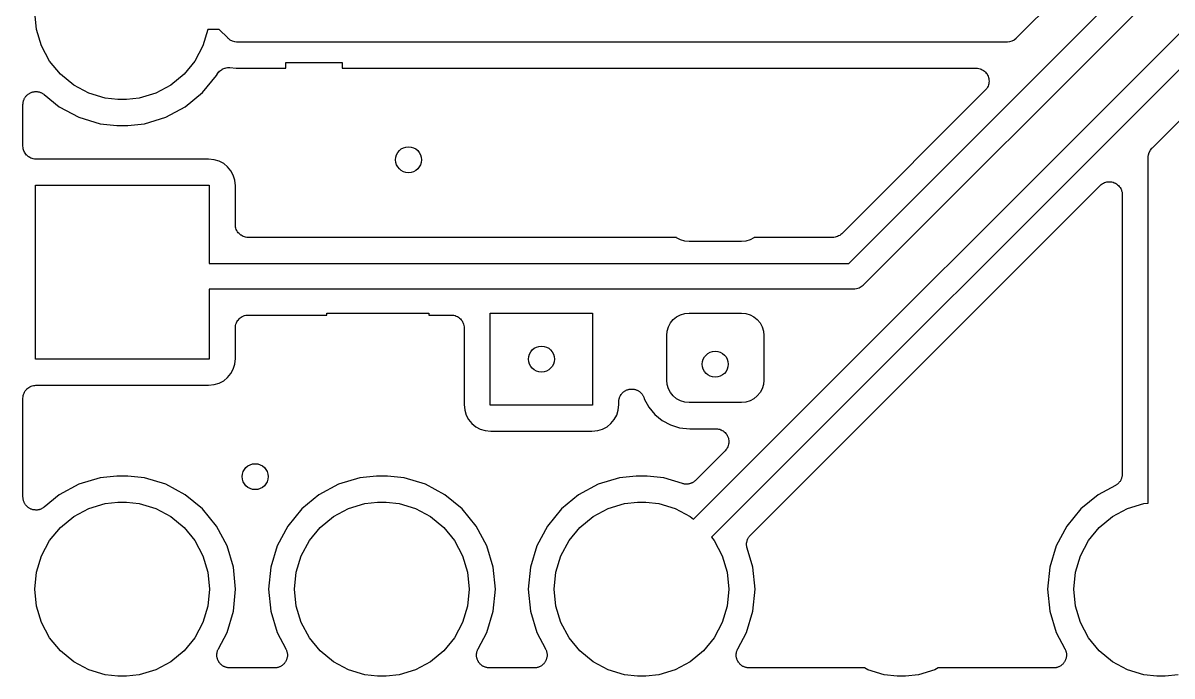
# Model space of a CAD drawing. Extents: x 150.4 to 195, y -135.4 to -96.2.
# Drawn here: x 150.63 to 161.87, y -135.15 to -128.76 of the extents above; entities that cross this region are included whole.
import ezdxf

# ---------------------------------------------------------------- set-up
doc = ezdxf.new("R2010")
doc.units = 0
doc.header["$MEASUREMENT"] = 0
doc.layers.add('BLACK', color=7, linetype='CONTINUOUS')

msp = doc.modelspace()

# ---------------------------------------------------------------- linework, layer by layer
at = {"layer": 'BLACK', "linetype": 'CONTINUOUS'}
for p, q in [((166.879, -122.376), (160.347, -128.909)), ((158.706, -131.115), (167.162, -122.659)), ((167.339, -122.836), (158.851, -131.324)), ((157.187, -133.616), (167.653, -123.15)), ((167.83, -123.327), (157.364, -133.793)), ((161.676, -129.984), (168.081, -123.579)), ((150.762, -128.827), (150.746, -128.66)), ((150.811, -128.987), (150.762, -128.827)), ((152.438, -128.827), (152.389, -128.987)), ((152.548, -128.825), (152.438, -128.825)), ((152.438, -128.825), (152.438, -128.827)), ((152.632, -128.909), (152.548, -128.825)), ((150.89, -129.135), (150.811, -128.987)), ((152.389, -128.987), (152.31, -129.135)), ((152.636, -128.914), (152.632, -128.909)), ((152.641, -128.918), (152.636, -128.914)), ((152.648, -128.923), (152.641, -128.918)), ((152.641, -128.918), (152.641, -128.918)), ((152.655, -128.929), (152.648, -128.923)), ((152.677, -128.941), (152.655, -128.929)), ((152.7, -128.948), (152.677, -128.941)), ((152.719, -128.95), (152.7, -128.948)), ((152.725, -128.951), (152.719, -128.95)), ((152.719, -128.95), (152.719, -128.95)), ((152.731, -128.95), (152.725, -128.951)), ((160.248, -128.95), (152.731, -128.95)), ((160.254, -128.951), (160.248, -128.95)), ((160.26, -128.95), (160.254, -128.951)), ((160.278, -128.948), (160.26, -128.95)), ((160.26, -128.95), (160.26, -128.95)), ((160.302, -128.941), (160.278, -128.948)), ((160.324, -128.929), (160.302, -128.941)), ((160.343, -128.914), (160.324, -128.929)), ((160.347, -128.909), (160.343, -128.914)), ((150.996, -129.264), (150.89, -129.135)), ((152.31, -129.135), (152.204, -129.264)), ((152.543, -129.243), (152.552, -129.235)), ((152.552, -129.235), (152.56, -129.227)), ((152.56, -129.227), (152.561, -129.226)), ((152.561, -129.226), (152.571, -129.22)), ((152.561, -129.226), (152.561, -129.226)), ((152.571, -129.22), (152.581, -129.213)), ((152.581, -129.213), (152.582, -129.212)), ((152.581, -129.213), (152.581, -129.213)), ((152.582, -129.212), (152.593, -129.208)), ((152.593, -129.208), (152.604, -129.204)), ((152.604, -129.204), (152.604, -129.203)), ((152.604, -129.203), (152.605, -129.203)), ((152.605, -129.203), (152.616, -129.201)), ((152.616, -129.201), (152.628, -129.199)), ((152.628, -129.199), (152.629, -129.199)), ((152.629, -129.199), (152.629, -129.199)), ((152.629, -129.199), (152.641, -129.199)), ((152.641, -129.199), (152.653, -129.199)), ((152.653, -129.199), (152.713, -129.205)), ((152.713, -129.205), (152.713, -129.205)), ((152.713, -129.205), (152.725, -129.206)), ((152.725, -129.206), (152.737, -129.205)), ((152.737, -129.205), (152.739, -129.204)), ((152.739, -129.204), (152.745, -129.205)), ((152.745, -129.205), (152.75, -129.204)), ((152.75, -129.204), (153.2, -129.204)), ((153.2, -129.204), (153.2, -129.15)), ((153.2, -129.15), (153.75, -129.15)), ((153.75, -129.15), (153.75, -129.204)), ((153.75, -129.204), (159.952, -129.204)), ((159.952, -129.204), (159.953, -129.204)), ((159.953, -129.204), (159.953, -129.204)), ((159.953, -129.204), (159.953, -129.204)), ((159.953, -129.204), (159.953, -129.204)), ((159.953, -129.204), (159.965, -129.205)), ((159.965, -129.205), (159.977, -129.207)), ((159.977, -129.207), (159.978, -129.207)), ((159.978, -129.207), (159.978, -129.207)), ((159.978, -129.207), (159.99, -129.21)), ((159.99, -129.21), (160.001, -129.214)), ((160.001, -129.214), (160.001, -129.214)), ((160.001, -129.214), (160.002, -129.214)), ((160.002, -129.214), (160.012, -129.22)), ((160.012, -129.22), (160.023, -129.226)), ((160.023, -129.226), (160.023, -129.226)), ((160.023, -129.226), (160.023, -129.226)), ((160.023, -129.226), (160.032, -129.234)), ((160.032, -129.234), (160.042, -129.242)), ((160.042, -129.242), (160.042, -129.242)), ((160.042, -129.242), (160.042, -129.242)), ((160.042, -129.242), (160.05, -129.252)), ((151.125, -129.37), (150.996, -129.264)), ((152.204, -129.264), (152.075, -129.37)), ((152.384, -129.444), (152.522, -129.276)), ((152.522, -129.276), (152.528, -129.265)), ((152.528, -129.265), (152.529, -129.265)), ((152.529, -129.264), (152.536, -129.254)), ((152.529, -129.265), (152.529, -129.264)), ((152.529, -129.265), (152.529, -129.265)), ((152.529, -129.265), (152.529, -129.265)), ((152.536, -129.254), (152.542, -129.244)), ((152.542, -129.244), (152.543, -129.244)), ((152.543, -129.244), (152.543, -129.243)), ((160.05, -129.252), (160.058, -129.261)), ((160.058, -129.261), (160.058, -129.261)), ((160.058, -129.261), (160.058, -129.261)), ((160.058, -129.261), (160.063, -129.272)), ((160.063, -129.272), (160.069, -129.283)), ((160.069, -129.283), (160.069, -129.283)), ((160.069, -129.283), (160.069, -129.283)), ((160.069, -129.283), (160.073, -129.295)), ((160.073, -129.295), (160.076, -129.307)), ((160.076, -129.307), (160.076, -129.307)), ((160.076, -129.307), (160.076, -129.307)), ((160.076, -129.307), (160.077, -129.319)), ((160.077, -129.344), (160.076, -129.356)), ((160.077, -129.319), (160.079, -129.331)), ((160.079, -129.332), (160.077, -129.344)), ((160.079, -129.331), (160.078, -129.332)), ((160.078, -129.332), (160.079, -129.332)), ((150.667, -129.469), (150.672, -129.465)), ((150.672, -129.465), (150.676, -129.461)), ((150.676, -129.461), (150.681, -129.458)), ((150.681, -129.458), (150.686, -129.454)), ((150.686, -129.454), (150.692, -129.451)), ((150.692, -129.451), (150.697, -129.448)), ((150.697, -129.448), (150.703, -129.445)), ((150.703, -129.445), (150.708, -129.442)), ((150.708, -129.442), (150.714, -129.44)), ((150.714, -129.44), (150.72, -129.438)), ((150.72, -129.438), (150.726, -129.437)), ((150.726, -129.437), (150.732, -129.435)), ((150.732, -129.435), (150.738, -129.435)), ((150.738, -129.435), (150.744, -129.433)), ((150.744, -129.433), (150.75, -129.433)), ((150.75, -129.433), (150.757, -129.433)), ((150.757, -129.433), (150.763, -129.433)), ((150.763, -129.433), (150.769, -129.433)), ((150.769, -129.433), (150.775, -129.435)), ((150.775, -129.435), (150.782, -129.435)), ((150.782, -129.435), (150.787, -129.437)), ((150.787, -129.437), (150.793, -129.438)), ((150.793, -129.438), (150.799, -129.441)), ((150.799, -129.441), (150.805, -129.443)), ((150.805, -129.443), (150.81, -129.446)), ((150.81, -129.446), (150.816, -129.448)), ((150.816, -129.448), (150.821, -129.451)), ((150.821, -129.451), (150.827, -129.455)), ((150.827, -129.455), (150.832, -129.458)), ((150.832, -129.458), (150.837, -129.462)), ((150.837, -129.462), (150.984, -129.582)), ((151.273, -129.449), (151.125, -129.37)), ((151.433, -129.498), (151.273, -129.449)), ((151.927, -129.449), (151.767, -129.498)), ((152.075, -129.37), (151.927, -129.449)), ((152.216, -129.582), (152.384, -129.444)), ((160.041, -129.421), (158.638, -130.824)), ((160.049, -129.411), (160.041, -129.421)), ((160.057, -129.402), (160.049, -129.411)), ((160.063, -129.391), (160.057, -129.402)), ((160.057, -129.402), (160.057, -129.402)), ((160.057, -129.402), (160.057, -129.402)), ((160.069, -129.38), (160.063, -129.391)), ((160.072, -129.368), (160.069, -129.38)), ((160.069, -129.38), (160.069, -129.38)), ((160.069, -129.38), (160.069, -129.38)), ((160.076, -129.357), (160.072, -129.368)), ((160.076, -129.356), (160.076, -129.356)), ((160.076, -129.356), (160.076, -129.357)), ((150.629, -129.558), (150.63, -129.552)), ((150.629, -129.56), (150.629, -129.558)), ((150.629, -129.967), (150.629, -129.56)), ((150.63, -129.546), (150.631, -129.54)), ((150.63, -129.552), (150.63, -129.546)), ((150.631, -129.54), (150.632, -129.533)), ((150.632, -129.533), (150.634, -129.528)), ((150.634, -129.528), (150.635, -129.522)), ((150.635, -129.522), (150.637, -129.516)), ((150.637, -129.516), (150.639, -129.51)), ((150.639, -129.51), (150.642, -129.505)), ((150.642, -129.505), (150.644, -129.499)), ((150.644, -129.499), (150.648, -129.494)), ((150.648, -129.494), (150.651, -129.488)), ((150.651, -129.488), (150.655, -129.484)), ((150.655, -129.484), (150.658, -129.479)), ((150.658, -129.479), (150.663, -129.474)), ((150.663, -129.474), (150.667, -129.469)), ((151.558, -129.51), (151.433, -129.498)), ((151.642, -129.51), (151.558, -129.51)), ((151.767, -129.498), (151.642, -129.51)), ((150.984, -129.582), (151.175, -129.685)), ((151.175, -129.685), (151.384, -129.748)), ((151.816, -129.748), (152.025, -129.685)), ((152.025, -129.685), (152.216, -129.582)), ((151.384, -129.748), (151.546, -129.764)), ((151.546, -129.764), (151.654, -129.764)), ((151.654, -129.764), (151.816, -129.748)), ((150.63, -129.979), (150.629, -129.967)), ((150.631, -129.991), (150.63, -129.979)), ((150.631, -129.992), (150.631, -129.991)), ((150.631, -129.991), (150.631, -129.991)), ((150.635, -130.003), (150.631, -129.992)), ((150.638, -130.015), (150.635, -130.003)), ((150.639, -130.016), (150.638, -130.015)), ((150.638, -130.015), (150.638, -130.015)), ((150.644, -130.026), (150.639, -130.016)), ((150.65, -130.037), (150.644, -130.026)), ((161.637, -130.052), (161.644, -130.029)), ((161.644, -130.029), (161.656, -130.007)), ((161.656, -130.007), (161.671, -129.988)), ((161.671, -129.988), (161.676, -129.984)), ((150.658, -130.047), (150.65, -130.037)), ((150.65, -130.037), (150.65, -130.037)), ((150.65, -130.037), (150.65, -130.037)), ((150.665, -130.056), (150.658, -130.047)), ((150.666, -130.056), (150.665, -130.056)), ((150.666, -130.057), (150.666, -130.056)), ((150.675, -130.064), (150.666, -130.057)), ((150.684, -130.072), (150.675, -130.064)), ((150.685, -130.072), (150.684, -130.072)), ((150.696, -130.078), (150.685, -130.072)), ((150.685, -130.072), (150.685, -130.072)), ((150.706, -130.084), (150.696, -130.078)), ((150.707, -130.084), (150.706, -130.084)), ((150.706, -130.084), (150.706, -130.084)), ((150.718, -130.088), (150.707, -130.084)), ((150.73, -130.091), (150.718, -130.088)), ((150.73, -130.092), (150.73, -130.091)), ((150.73, -130.091), (150.73, -130.091)), ((150.742, -130.093), (150.73, -130.092)), ((150.754, -130.094), (150.742, -130.093)), ((150.755, -130.094), (150.754, -130.094)), ((150.756, -130.094), (150.755, -130.094)), ((150.755, -130.094), (150.755, -130.094)), ((150.755, -130.094), (150.755, -130.094)), ((152.444, -130.094), (150.756, -130.094)), ((152.5, -130.1), (152.444, -130.094)), ((152.548, -130.114), (152.5, -130.1)), ((152.592, -130.138), (152.548, -130.114)), ((152.63, -130.17), (152.592, -130.138)), ((161.634, -130.077), (161.635, -130.07)), ((161.635, -130.083), (161.634, -130.077)), ((161.635, -130.07), (161.637, -130.052)), ((161.635, -130.07), (161.635, -130.07)), ((161.635, -133.458), (161.635, -130.083)), ((152.662, -130.208), (152.63, -130.17)), ((152.686, -130.252), (152.662, -130.208)), ((152.7, -130.3), (152.686, -130.252)), ((150.75, -132.05), (150.75, -130.35)), ((150.75, -130.35), (152.45, -130.35)), ((152.45, -130.35), (152.45, -131.115)), ((152.706, -130.356), (152.7, -130.3)), ((152.706, -130.734), (152.706, -130.356)), ((157.744, -133.772), (161.164, -130.352)), ((161.164, -130.352), (161.165, -130.351)), ((161.165, -130.351), (161.175, -130.343)), ((161.165, -130.351), (161.165, -130.351)), ((161.165, -130.351), (161.165, -130.351)), ((161.165, -130.351), (161.165, -130.351)), ((161.175, -130.343), (161.184, -130.335)), ((161.184, -130.335), (161.185, -130.335)), ((161.185, -130.335), (161.196, -130.329)), ((161.185, -130.335), (161.185, -130.335)), ((161.196, -130.329), (161.206, -130.324)), ((161.206, -130.324), (161.207, -130.324)), ((161.207, -130.324), (161.219, -130.32)), ((161.207, -130.324), (161.207, -130.324)), ((161.219, -130.32), (161.23, -130.317)), ((161.23, -130.317), (161.23, -130.317)), ((161.23, -130.317), (161.231, -130.317)), ((161.231, -130.317), (161.243, -130.316)), ((161.243, -130.316), (161.255, -130.315)), ((161.255, -130.315), (161.255, -130.315)), ((161.255, -130.315), (161.267, -130.316)), ((161.255, -130.315), (161.255, -130.315)), ((161.267, -130.316), (161.28, -130.317)), ((161.28, -130.317), (161.28, -130.317)), ((161.28, -130.317), (161.28, -130.317)), ((161.28, -130.317), (161.291, -130.321)), ((161.291, -130.321), (161.303, -130.325)), ((161.303, -130.325), (161.303, -130.325)), ((161.303, -130.325), (161.304, -130.325)), ((161.304, -130.325), (161.314, -130.33)), ((161.314, -130.33), (161.325, -130.336)), ((161.325, -130.336), (161.325, -130.336)), ((161.325, -130.336), (161.325, -130.337)), ((161.325, -130.337), (161.335, -130.344)), ((161.335, -130.344), (161.344, -130.352)), ((161.344, -130.352), (161.344, -130.352)), ((161.344, -130.352), (161.344, -130.352)), ((161.344, -130.352), (161.352, -130.362)), ((161.352, -130.362), (161.36, -130.371)), ((161.36, -130.371), (161.36, -130.372)), ((161.36, -130.372), (161.36, -130.372)), ((161.36, -130.372), (161.366, -130.382)), ((161.366, -130.382), (161.371, -130.393)), ((161.371, -130.393), (161.371, -130.393)), ((161.371, -130.393), (161.372, -130.394)), ((161.372, -130.394), (161.375, -130.405)), ((161.375, -130.405), (161.379, -130.417)), ((161.379, -130.417), (161.379, -130.417)), ((161.379, -130.417), (161.379, -130.417)), ((161.379, -130.417), (161.38, -130.429)), ((161.38, -130.429), (161.381, -130.442)), ((161.381, -130.442), (161.381, -133.175)), ((152.707, -130.746), (152.706, -130.734)), ((152.708, -130.758), (152.707, -130.746)), ((152.708, -130.759), (152.708, -130.758)), ((152.708, -130.758), (152.708, -130.758)), ((152.712, -130.77), (152.708, -130.759)), ((152.715, -130.782), (152.712, -130.77)), ((152.721, -130.793), (152.715, -130.782)), ((152.715, -130.782), (152.715, -130.782)), ((152.715, -130.782), (152.715, -130.782)), ((152.727, -130.804), (152.721, -130.793)), ((152.735, -130.814), (152.727, -130.804)), ((152.727, -130.804), (152.727, -130.804)), ((152.727, -130.804), (152.727, -130.804)), ((152.742, -130.823), (152.735, -130.814)), ((152.743, -130.823), (152.742, -130.823)), ((152.742, -130.823), (152.742, -130.823)), ((152.752, -130.831), (152.743, -130.823)), ((152.761, -130.839), (152.752, -130.831)), ((152.762, -130.839), (152.761, -130.839)), ((152.761, -130.839), (152.761, -130.839)), ((152.772, -130.845), (152.762, -130.839)), ((152.783, -130.851), (152.772, -130.845)), ((152.784, -130.851), (152.783, -130.851)), ((152.783, -130.851), (152.783, -130.851)), ((152.795, -130.855), (152.784, -130.851)), ((152.806, -130.858), (152.795, -130.855)), ((152.807, -130.858), (152.806, -130.858)), ((152.819, -130.86), (152.807, -130.858)), ((152.807, -130.858), (152.807, -130.858)), ((152.831, -130.861), (152.819, -130.86)), ((152.832, -130.861), (152.831, -130.861)), ((152.833, -130.861), (152.832, -130.861)), ((152.832, -130.861), (152.832, -130.861)), ((152.832, -130.861), (152.832, -130.861)), ((157.02, -130.861), (152.833, -130.861)), ((157.022, -130.863), (157.02, -130.861)), ((157.06, -130.883), (157.022, -130.863)), ((157.101, -130.896), (157.06, -130.883)), ((157.144, -130.9), (157.101, -130.896)), ((157.656, -130.9), (157.144, -130.9)), ((157.699, -130.896), (157.656, -130.9)), ((157.74, -130.883), (157.699, -130.896)), ((157.778, -130.863), (157.74, -130.883)), ((157.78, -130.861), (157.778, -130.863)), ((158.549, -130.861), (157.78, -130.861)), ((158.56, -130.86), (158.549, -130.861)), ((158.572, -130.859), (158.56, -130.86)), ((158.573, -130.859), (158.572, -130.859)), ((158.584, -130.855), (158.573, -130.859)), ((158.573, -130.859), (158.573, -130.859)), ((158.596, -130.852), (158.584, -130.855)), ((158.597, -130.851), (158.596, -130.852)), ((158.596, -130.852), (158.596, -130.852)), ((158.607, -130.846), (158.597, -130.851)), ((158.618, -130.841), (158.607, -130.846)), ((158.619, -130.84), (158.618, -130.84)), ((158.618, -130.84), (158.618, -130.841)), ((158.628, -130.832), (158.619, -130.84)), ((158.637, -130.825), (158.628, -130.832)), ((158.638, -130.824), (158.637, -130.825)), ((158.638, -130.824), (158.638, -130.824)), ((158.638, -130.824), (158.638, -130.824)), ((158.638, -130.824), (158.638, -130.824)), ((152.45, -131.115), (158.706, -131.115)), ((158.752, -131.365), (152.45, -131.365)), ((152.45, -131.365), (152.45, -132.05)), ((158.758, -131.366), (158.752, -131.365)), ((158.764, -131.365), (158.758, -131.366)), ((158.783, -131.363), (158.764, -131.365)), ((158.764, -131.365), (158.764, -131.365)), ((158.806, -131.356), (158.783, -131.363)), ((158.828, -131.344), (158.806, -131.356)), ((158.847, -131.329), (158.828, -131.344)), ((158.851, -131.324), (158.847, -131.329)), ((153.6, -131.619), (153.6, -131.6)), ((153.6, -131.6), (154.6, -131.6)), ((154.6, -131.6), (154.6, -131.619)), ((155.2, -132.5), (155.2, -131.6)), ((155.2, -131.6), (156.2, -131.6)), ((156.2, -131.6), (156.2, -132.5)), ((157.101, -131.604), (157.144, -131.6)), ((157.144, -131.6), (157.656, -131.6)), ((157.656, -131.6), (157.699, -131.604)), ((152.709, -131.72), (152.712, -131.708)), ((152.712, -131.708), (152.716, -131.697)), ((152.716, -131.696), (152.722, -131.686)), ((152.716, -131.697), (152.716, -131.696)), ((152.716, -131.696), (152.716, -131.696)), ((152.722, -131.686), (152.728, -131.675)), ((152.728, -131.674), (152.736, -131.665)), ((152.728, -131.675), (152.728, -131.674)), ((152.728, -131.675), (152.728, -131.675)), ((152.736, -131.665), (152.743, -131.656)), ((152.743, -131.656), (152.744, -131.656)), ((152.744, -131.655), (152.753, -131.648)), ((152.744, -131.656), (152.744, -131.655)), ((152.753, -131.648), (152.763, -131.64)), ((152.763, -131.64), (152.774, -131.634)), ((152.763, -131.64), (152.763, -131.64)), ((152.763, -131.64), (152.763, -131.64)), ((152.774, -131.634), (152.784, -131.629)), ((152.784, -131.629), (152.785, -131.628)), ((152.785, -131.628), (152.797, -131.625)), ((152.785, -131.628), (152.785, -131.628)), ((152.797, -131.625), (152.808, -131.621)), ((152.808, -131.621), (152.809, -131.621)), ((152.809, -131.621), (152.821, -131.62)), ((152.809, -131.621), (152.809, -131.621)), ((152.821, -131.62), (152.833, -131.619)), ((152.833, -131.619), (153.6, -131.619)), ((154.6, -131.619), (154.817, -131.619)), ((154.817, -131.619), (154.818, -131.619)), ((154.818, -131.619), (154.818, -131.619)), ((154.818, -131.619), (154.818, -131.619)), ((154.818, -131.619), (154.819, -131.619)), ((154.819, -131.619), (154.831, -131.62)), ((154.831, -131.62), (154.843, -131.622)), ((154.843, -131.622), (154.843, -131.622)), ((154.843, -131.622), (154.844, -131.622)), ((154.844, -131.622), (154.855, -131.625)), ((154.855, -131.625), (154.866, -131.629)), ((154.866, -131.629), (154.867, -131.629)), ((154.867, -131.629), (154.867, -131.629)), ((154.867, -131.629), (154.878, -131.635)), ((154.878, -131.635), (154.888, -131.641)), ((154.888, -131.641), (154.889, -131.641)), ((154.889, -131.641), (154.889, -131.641)), ((154.889, -131.641), (154.898, -131.649)), ((154.898, -131.649), (154.907, -131.657)), ((154.907, -131.657), (154.908, -131.657)), ((154.908, -131.657), (154.908, -131.657)), ((154.908, -131.657), (154.915, -131.666)), ((154.915, -131.666), (154.923, -131.676)), ((154.923, -131.676), (154.923, -131.676)), ((154.923, -131.676), (154.923, -131.676)), ((154.923, -131.676), (154.929, -131.687)), ((154.929, -131.687), (154.935, -131.698)), ((154.935, -131.698), (154.935, -131.698)), ((154.935, -131.698), (154.935, -131.698)), ((154.935, -131.698), (154.938, -131.71)), ((154.938, -131.71), (154.942, -131.721)), ((156.942, -131.735), (156.962, -131.697)), ((156.962, -131.697), (156.989, -131.664)), ((156.989, -131.664), (157.022, -131.637)), ((157.022, -131.637), (157.06, -131.617)), ((157.06, -131.617), (157.101, -131.604)), ((157.699, -131.604), (157.74, -131.617)), ((157.74, -131.617), (157.778, -131.637)), ((157.778, -131.637), (157.811, -131.664)), ((157.811, -131.664), (157.838, -131.697)), ((157.838, -131.697), (157.858, -131.735)), ((152.706, -131.744), (152.707, -131.732)), ((152.706, -131.745), (152.706, -131.744)), ((152.706, -131.746), (152.706, -131.745)), ((152.706, -131.745), (152.706, -131.745)), ((152.706, -131.745), (152.706, -131.745)), ((152.706, -132.044), (152.706, -131.746)), ((152.707, -131.732), (152.708, -131.72)), ((152.708, -131.72), (152.709, -131.72)), ((152.709, -131.72), (152.709, -131.72)), ((154.942, -131.721), (154.942, -131.722)), ((154.942, -131.722), (154.942, -131.722)), ((154.942, -131.722), (154.943, -131.734)), ((154.943, -131.734), (154.944, -131.746)), ((154.944, -131.746), (154.944, -132.494)), ((156.925, -131.819), (156.929, -131.776)), ((156.925, -132.256), (156.925, -131.819)), ((156.929, -131.776), (156.942, -131.735)), ((157.858, -131.735), (157.871, -131.776)), ((157.871, -131.776), (157.875, -131.819)), ((157.875, -131.819), (157.875, -132.256)), ((152.45, -132.05), (150.75, -132.05)), ((152.7, -132.1), (152.706, -132.044)), ((152.662, -132.192), (152.686, -132.148)), ((152.686, -132.148), (152.7, -132.1)), ((152.548, -132.286), (152.592, -132.262)), ((152.592, -132.262), (152.63, -132.23)), ((152.63, -132.23), (152.662, -132.192)), ((156.929, -132.299), (156.925, -132.256)), ((157.875, -132.256), (157.871, -132.299)), ((150.635, -132.395), (150.639, -132.384)), ((150.639, -132.383), (150.645, -132.372)), ((150.639, -132.384), (150.639, -132.383)), ((150.639, -132.383), (150.639, -132.383)), ((150.645, -132.372), (150.651, -132.362)), ((150.651, -132.361), (150.659, -132.352)), ((150.651, -132.362), (150.651, -132.361)), ((150.651, -132.361), (150.651, -132.361)), ((150.659, -132.352), (150.667, -132.343)), ((150.667, -132.342), (150.676, -132.335)), ((150.667, -132.343), (150.667, -132.342)), ((150.667, -132.342), (150.667, -132.342)), ((150.676, -132.335), (150.686, -132.327)), ((150.686, -132.327), (150.697, -132.321)), ((150.686, -132.327), (150.686, -132.327)), ((150.686, -132.327), (150.686, -132.327)), ((150.697, -132.321), (150.708, -132.315)), ((150.708, -132.315), (150.72, -132.312)), ((150.708, -132.315), (150.708, -132.315)), ((150.708, -132.315), (150.708, -132.315)), ((150.72, -132.312), (150.731, -132.308)), ((150.731, -132.308), (150.732, -132.308)), ((150.732, -132.308), (150.744, -132.307)), ((150.732, -132.308), (150.732, -132.308)), ((150.744, -132.307), (150.756, -132.306)), ((150.756, -132.306), (152.444, -132.306)), ((152.444, -132.306), (152.5, -132.3)), ((152.5, -132.3), (152.548, -132.286)), ((156.482, -132.393), (156.485, -132.388)), ((156.485, -132.388), (156.49, -132.384)), ((156.49, -132.384), (156.494, -132.379)), ((156.494, -132.379), (156.499, -132.375)), ((156.499, -132.375), (156.503, -132.371)), ((156.503, -132.371), (156.508, -132.367)), ((156.508, -132.367), (156.513, -132.363)), ((156.513, -132.363), (156.519, -132.361)), ((156.519, -132.361), (156.524, -132.357)), ((156.524, -132.357), (156.53, -132.355)), ((156.53, -132.355), (156.535, -132.352)), ((156.535, -132.352), (156.541, -132.35)), ((156.541, -132.35), (156.547, -132.348)), ((156.547, -132.348), (156.553, -132.347)), ((156.553, -132.347), (156.559, -132.345)), ((156.559, -132.345), (156.565, -132.344)), ((156.565, -132.344), (156.571, -132.343)), ((156.571, -132.343), (156.577, -132.343)), ((156.577, -132.343), (156.584, -132.343)), ((156.584, -132.343), (156.59, -132.343)), ((156.59, -132.343), (156.596, -132.343)), ((156.596, -132.343), (156.602, -132.345)), ((156.602, -132.345), (156.608, -132.345)), ((156.608, -132.345), (156.614, -132.347)), ((156.614, -132.347), (156.62, -132.348)), ((156.62, -132.348), (156.626, -132.351)), ((156.626, -132.351), (156.632, -132.353)), ((156.632, -132.353), (156.637, -132.355)), ((156.637, -132.355), (156.643, -132.358)), ((156.643, -132.358), (156.648, -132.361)), ((156.648, -132.361), (156.654, -132.364)), ((156.654, -132.364), (156.659, -132.368)), ((156.659, -132.368), (156.664, -132.372)), ((156.664, -132.372), (156.668, -132.376)), ((156.668, -132.376), (156.673, -132.38)), ((156.673, -132.38), (156.677, -132.385)), ((156.677, -132.385), (156.681, -132.389)), ((156.681, -132.389), (156.685, -132.394)), ((156.942, -132.34), (156.929, -132.299)), ((156.962, -132.378), (156.942, -132.34)), ((156.989, -132.411), (156.962, -132.378)), ((157.838, -132.378), (157.811, -132.411)), ((157.858, -132.34), (157.838, -132.378)), ((157.871, -132.299), (157.858, -132.34)), ((150.629, -132.431), (150.63, -132.419)), ((150.629, -132.432), (150.629, -132.431)), ((150.629, -132.433), (150.629, -132.432)), ((150.629, -132.432), (150.629, -132.432)), ((150.629, -132.432), (150.629, -132.432)), ((150.629, -133.4), (150.629, -132.433)), ((150.63, -132.419), (150.632, -132.407)), ((150.632, -132.406), (150.635, -132.395)), ((150.632, -132.407), (150.632, -132.406)), ((150.632, -132.407), (150.632, -132.407)), ((154.944, -132.494), (154.95, -132.55)), ((156.2, -132.5), (155.2, -132.5)), ((156.45, -132.55), (156.456, -132.494)), ((156.456, -132.468), (156.457, -132.462)), ((156.456, -132.47), (156.456, -132.468)), ((156.456, -132.494), (156.456, -132.47)), ((156.457, -132.456), (156.458, -132.449)), ((156.457, -132.462), (156.457, -132.456)), ((156.458, -132.449), (156.459, -132.443)), ((156.459, -132.443), (156.46, -132.437)), ((156.46, -132.437), (156.462, -132.431)), ((156.462, -132.431), (156.464, -132.426)), ((156.464, -132.426), (156.466, -132.42)), ((156.466, -132.42), (156.469, -132.414)), ((156.469, -132.414), (156.471, -132.409)), ((156.471, -132.409), (156.475, -132.403)), ((156.475, -132.403), (156.478, -132.398)), ((156.478, -132.398), (156.482, -132.393)), ((156.685, -132.394), (156.689, -132.399)), ((156.689, -132.399), (156.692, -132.405)), ((156.692, -132.405), (156.695, -132.41)), ((156.695, -132.41), (156.697, -132.416)), ((156.697, -132.416), (156.7, -132.421)), ((156.7, -132.421), (156.702, -132.427)), ((156.702, -132.427), (156.704, -132.433)), ((156.704, -132.433), (156.706, -132.438)), ((156.706, -132.438), (156.75, -132.52)), ((157.022, -132.438), (156.989, -132.411)), ((157.06, -132.458), (157.022, -132.438)), ((157.101, -132.471), (157.06, -132.458)), ((157.144, -132.475), (157.101, -132.471)), ((157.656, -132.475), (157.144, -132.475)), ((157.699, -132.471), (157.656, -132.475)), ((157.74, -132.458), (157.699, -132.471)), ((157.778, -132.438), (157.74, -132.458)), ((157.811, -132.411), (157.778, -132.438)), ((154.95, -132.55), (154.964, -132.598)), ((154.964, -132.598), (154.988, -132.642)), ((156.412, -132.642), (156.436, -132.598)), ((156.436, -132.598), (156.45, -132.55)), ((156.75, -132.52), (156.809, -132.591)), ((156.809, -132.591), (156.88, -132.65)), ((154.988, -132.642), (155.02, -132.68)), ((155.02, -132.68), (155.058, -132.712)), ((155.058, -132.712), (155.102, -132.736)), ((156.298, -132.736), (156.342, -132.712)), ((156.342, -132.712), (156.38, -132.68)), ((156.38, -132.68), (156.412, -132.642)), ((156.88, -132.65), (156.962, -132.694)), ((156.962, -132.694), (157.051, -132.721)), ((157.051, -132.721), (157.15, -132.731)), ((155.102, -132.736), (155.15, -132.75)), ((155.15, -132.75), (155.206, -132.756)), ((155.206, -132.756), (156.194, -132.756)), ((156.194, -132.756), (156.25, -132.75)), ((156.25, -132.75), (156.298, -132.736)), ((157.15, -132.731), (157.407, -132.731)), ((157.407, -132.731), (157.408, -132.731)), ((157.408, -132.731), (157.408, -132.731)), ((157.408, -132.731), (157.408, -132.731)), ((157.408, -132.731), (157.408, -132.731)), ((157.408, -132.731), (157.421, -132.732)), ((157.421, -132.732), (157.433, -132.734)), ((157.433, -132.734), (157.433, -132.734)), ((157.433, -132.734), (157.433, -132.734)), ((157.433, -132.734), (157.445, -132.737)), ((157.445, -132.737), (157.456, -132.741)), ((157.456, -132.741), (157.456, -132.741)), ((157.456, -132.741), (157.457, -132.741)), ((157.457, -132.741), (157.468, -132.747)), ((157.468, -132.747), (157.478, -132.753)), ((157.478, -132.753), (157.478, -132.753)), ((157.478, -132.753), (157.478, -132.753)), ((157.478, -132.753), (157.488, -132.761)), ((157.488, -132.761), (157.497, -132.769)), ((157.497, -132.769), (157.497, -132.769)), ((157.497, -132.769), (157.497, -132.769)), ((157.497, -132.769), (157.505, -132.778)), ((157.505, -132.778), (157.513, -132.788)), ((157.513, -132.788), (157.513, -132.788)), ((157.513, -132.788), (157.513, -132.788)), ((157.513, -132.788), (157.518, -132.799)), ((157.518, -132.799), (157.524, -132.81)), ((157.524, -132.81), (157.524, -132.81)), ((157.524, -132.81), (157.524, -132.81)), ((157.524, -132.81), (157.528, -132.822)), ((157.528, -132.822), (157.531, -132.834)), ((157.531, -132.834), (157.531, -132.834)), ((157.531, -132.834), (157.531, -132.834)), ((157.531, -132.834), (157.532, -132.846)), ((157.496, -132.948), (157.208, -133.236)), ((157.504, -132.938), (157.496, -132.948)), ((157.512, -132.929), (157.504, -132.938)), ((157.518, -132.918), (157.512, -132.928)), ((157.512, -132.928), (157.512, -132.929)), ((157.512, -132.929), (157.512, -132.929)), ((157.524, -132.907), (157.518, -132.918)), ((157.527, -132.895), (157.524, -132.907)), ((157.524, -132.907), (157.524, -132.907)), ((157.524, -132.907), (157.524, -132.907)), ((157.531, -132.883), (157.527, -132.895)), ((157.532, -132.871), (157.531, -132.883)), ((157.531, -132.883), (157.531, -132.883)), ((157.531, -132.883), (157.531, -132.883)), ((157.532, -132.846), (157.534, -132.858)), ((157.534, -132.859), (157.532, -132.871)), ((157.534, -132.858), (157.534, -132.859)), ((157.534, -132.859), (157.534, -132.859)), ((161.381, -133.176), (161.38, -133.182)), ((161.381, -133.175), (161.381, -133.176)), ((151.175, -133.275), (150.984, -133.378)), ((151.384, -133.212), (151.175, -133.275)), ((151.546, -133.196), (151.384, -133.212)), ((151.654, -133.196), (151.546, -133.196)), ((151.816, -133.212), (151.654, -133.196)), ((152.025, -133.275), (151.816, -133.212)), ((152.216, -133.378), (152.025, -133.275)), ((153.715, -133.275), (153.524, -133.378)), ((153.924, -133.212), (153.715, -133.275)), ((154.086, -133.196), (153.924, -133.212)), ((154.194, -133.196), (154.086, -133.196)), ((154.356, -133.212), (154.194, -133.196)), ((154.565, -133.275), (154.356, -133.212)), ((154.756, -133.378), (154.565, -133.275)), ((156.255, -133.275), (156.064, -133.378)), ((156.464, -133.212), (156.255, -133.275)), ((156.626, -133.196), (156.464, -133.212)), ((156.734, -133.196), (156.626, -133.196)), ((156.896, -133.212), (156.734, -133.196)), ((157.081, -133.268), (156.896, -133.212)), ((157.087, -133.269), (157.081, -133.268)), ((157.092, -133.271), (157.087, -133.269)), ((157.099, -133.272), (157.092, -133.271)), ((157.105, -133.273), (157.099, -133.272)), ((157.111, -133.273), (157.105, -133.273)), ((157.117, -133.273), (157.111, -133.273)), ((157.123, -133.273), (157.117, -133.273)), ((157.13, -133.273), (157.123, -133.273)), ((157.136, -133.272), (157.13, -133.273)), ((157.141, -133.271), (157.136, -133.272)), ((157.148, -133.269), (157.141, -133.271)), ((157.154, -133.268), (157.148, -133.269)), ((157.16, -133.266), (157.154, -133.268)), ((157.165, -133.264), (157.16, -133.266)), ((157.171, -133.261), (157.165, -133.264)), ((157.177, -133.259), (157.171, -133.261)), ((157.182, -133.256), (157.177, -133.259)), ((157.187, -133.253), (157.182, -133.256)), ((157.192, -133.249), (157.187, -133.253)), ((157.198, -133.245), (157.192, -133.249)), ((157.202, -133.241), (157.198, -133.245)), ((157.206, -133.238), (157.202, -133.241)), ((157.208, -133.236), (157.206, -133.238)), ((161.314, -133.287), (161.144, -133.378)), ((161.319, -133.284), (161.314, -133.287)), ((161.324, -133.281), (161.319, -133.284)), ((161.329, -133.277), (161.324, -133.281)), ((161.334, -133.273), (161.329, -133.277)), ((161.338, -133.269), (161.334, -133.273)), ((161.343, -133.265), (161.338, -133.269)), ((161.347, -133.26), (161.343, -133.265)), ((161.352, -133.255), (161.347, -133.26)), ((161.355, -133.251), (161.352, -133.255)), ((161.359, -133.246), (161.355, -133.251)), ((161.362, -133.24), (161.359, -133.246)), ((161.366, -133.235), (161.362, -133.24)), ((161.368, -133.23), (161.366, -133.235)), ((161.371, -133.225), (161.368, -133.23)), ((161.373, -133.218), (161.371, -133.225)), ((161.375, -133.212), (161.373, -133.218)), ((161.377, -133.206), (161.375, -133.212)), ((161.378, -133.201), (161.377, -133.206)), ((161.379, -133.194), (161.378, -133.201)), ((161.38, -133.188), (161.379, -133.194)), ((161.38, -133.182), (161.38, -133.188)), ((150.63, -133.406), (150.629, -133.4)), ((150.984, -133.378), (150.837, -133.498)), ((152.384, -133.516), (152.216, -133.378)), ((153.524, -133.378), (153.356, -133.516)), ((154.924, -133.516), (154.756, -133.378)), ((156.064, -133.378), (155.896, -133.516)), ((161.144, -133.378), (160.976, -133.516)), ((150.63, -133.412), (150.63, -133.406)), ((150.631, -133.418), (150.63, -133.412)), ((150.631, -133.425), (150.631, -133.418)), ((150.633, -133.431), (150.631, -133.425)), ((150.634, -133.436), (150.633, -133.431)), ((150.637, -133.442), (150.634, -133.436)), ((150.639, -133.449), (150.637, -133.442)), ((150.641, -133.454), (150.639, -133.449)), ((150.644, -133.459), (150.641, -133.454)), ((150.647, -133.465), (150.644, -133.459)), ((150.65, -133.47), (150.647, -133.465)), ((150.654, -133.475), (150.65, -133.47)), ((150.657, -133.48), (150.654, -133.475)), ((150.662, -133.485), (150.657, -133.48)), ((150.666, -133.49), (150.662, -133.485)), ((150.67, -133.493), (150.666, -133.49)), ((150.675, -133.498), (150.67, -133.493)), ((150.68, -133.501), (150.675, -133.498)), ((150.685, -133.505), (150.68, -133.501)), ((150.69, -133.508), (150.685, -133.505)), ((150.695, -133.512), (150.69, -133.508)), ((150.701, -133.514), (150.695, -133.512)), ((150.814, -133.513), (150.809, -133.515)), ((150.82, -133.509), (150.814, -133.513)), ((150.826, -133.506), (150.82, -133.509)), ((150.83, -133.503), (150.826, -133.506)), ((150.835, -133.499), (150.83, -133.503)), ((150.837, -133.498), (150.835, -133.499)), ((151.125, -133.59), (151.273, -133.511)), ((151.273, -133.511), (151.433, -133.462)), ((151.433, -133.462), (151.558, -133.45)), ((151.558, -133.45), (151.642, -133.45)), ((151.642, -133.45), (151.767, -133.462)), ((151.767, -133.462), (151.927, -133.511)), ((151.927, -133.511), (152.075, -133.59)), ((153.665, -133.59), (153.813, -133.511)), ((153.813, -133.511), (153.973, -133.462)), ((153.973, -133.462), (154.098, -133.45)), ((154.098, -133.45), (154.182, -133.45)), ((154.182, -133.45), (154.307, -133.462)), ((154.307, -133.462), (154.467, -133.511)), ((154.467, -133.511), (154.615, -133.59)), ((156.205, -133.59), (156.353, -133.511)), ((156.353, -133.511), (156.513, -133.462)), ((156.513, -133.462), (156.638, -133.45)), ((156.638, -133.45), (156.722, -133.45)), ((156.722, -133.45), (156.847, -133.462)), ((156.847, -133.462), (157.007, -133.511)), ((157.007, -133.511), (157.155, -133.59)), ((161.285, -133.59), (161.433, -133.511)), ((161.433, -133.511), (161.593, -133.462)), ((161.593, -133.462), (161.635, -133.458)), ((150.707, -133.517), (150.701, -133.514)), ((150.712, -133.519), (150.707, -133.517)), ((150.718, -133.521), (150.712, -133.519)), ((150.724, -133.523), (150.718, -133.521)), ((150.73, -133.525), (150.724, -133.523)), ((150.736, -133.525), (150.73, -133.525)), ((150.742, -133.526), (150.736, -133.525)), ((150.749, -133.526), (150.742, -133.526)), ((150.755, -133.527), (150.749, -133.526)), ((150.761, -133.527), (150.755, -133.527)), ((150.767, -133.527), (150.761, -133.527)), ((150.773, -133.526), (150.767, -133.527)), ((150.78, -133.525), (150.773, -133.526)), ((150.786, -133.523), (150.78, -133.525)), ((150.791, -133.522), (150.786, -133.523)), ((150.797, -133.52), (150.791, -133.522)), ((150.804, -133.518), (150.797, -133.52)), ((150.809, -133.515), (150.804, -133.518)), ((150.996, -133.696), (151.125, -133.59)), ((152.075, -133.59), (152.204, -133.696)), ((152.522, -133.684), (152.384, -133.516)), ((153.356, -133.516), (153.218, -133.684)), ((153.536, -133.696), (153.665, -133.59)), ((154.615, -133.59), (154.744, -133.696)), ((155.062, -133.684), (154.924, -133.516)), ((155.896, -133.516), (155.758, -133.684)), ((156.076, -133.696), (156.205, -133.59)), ((157.155, -133.59), (157.187, -133.616)), ((160.976, -133.516), (160.838, -133.684)), ((161.156, -133.696), (161.285, -133.59)), ((150.89, -133.825), (150.996, -133.696)), ((152.204, -133.696), (152.31, -133.825)), ((152.625, -133.875), (152.522, -133.684)), ((153.218, -133.684), (153.115, -133.875)), ((153.43, -133.825), (153.536, -133.696)), ((154.744, -133.696), (154.85, -133.825)), ((155.165, -133.875), (155.062, -133.684)), ((155.758, -133.684), (155.655, -133.875)), ((155.97, -133.825), (156.076, -133.696)), ((160.838, -133.684), (160.735, -133.875)), ((161.05, -133.825), (161.156, -133.696)), ((150.811, -133.973), (150.89, -133.825)), ((152.31, -133.825), (152.389, -133.973)), ((153.351, -133.973), (153.43, -133.825)), ((154.85, -133.825), (154.929, -133.973)), ((155.891, -133.973), (155.97, -133.825)), ((157.364, -133.793), (157.39, -133.825)), ((157.39, -133.825), (157.469, -133.973)), ((157.707, -133.848), (157.708, -133.843)), ((157.707, -133.855), (157.707, -133.848)), ((157.708, -133.843), (157.709, -133.837)), ((157.709, -133.837), (157.711, -133.83)), ((157.711, -133.83), (157.712, -133.824)), ((157.712, -133.824), (157.715, -133.819)), ((157.715, -133.819), (157.716, -133.813)), ((157.716, -133.813), (157.72, -133.807)), ((157.72, -133.807), (157.722, -133.801)), ((157.722, -133.801), (157.725, -133.796)), ((157.725, -133.796), (157.728, -133.791)), ((157.728, -133.791), (157.732, -133.786)), ((157.732, -133.786), (157.736, -133.781)), ((157.736, -133.781), (157.74, -133.777)), ((157.74, -133.777), (157.744, -133.772)), ((160.971, -133.973), (161.05, -133.825)), ((152.688, -134.084), (152.625, -133.875)), ((153.115, -133.875), (153.052, -134.084)), ((155.228, -134.084), (155.165, -133.875)), ((155.655, -133.875), (155.592, -134.084)), ((157.707, -133.862), (157.707, -133.855)), ((157.707, -133.867), (157.707, -133.862)), ((157.707, -133.873), (157.707, -133.867)), ((157.708, -133.88), (157.707, -133.873)), ((157.709, -133.886), (157.708, -133.88)), ((157.71, -133.892), (157.709, -133.886)), ((157.712, -133.897), (157.71, -133.892)), ((157.712, -133.899), (157.712, -133.897)), ((157.768, -134.084), (157.712, -133.899)), ((160.735, -133.875), (160.672, -134.084)), ((150.762, -134.133), (150.811, -133.973)), ((152.389, -133.973), (152.438, -134.133)), ((153.302, -134.133), (153.351, -133.973)), ((154.929, -133.973), (154.978, -134.133)), ((155.842, -134.133), (155.891, -133.973)), ((157.469, -133.973), (157.518, -134.133)), ((160.922, -134.133), (160.971, -133.973)), ((150.746, -134.3), (150.762, -134.133)), ((152.438, -134.133), (152.454, -134.3)), ((152.709, -134.3), (152.688, -134.084)), ((153.052, -134.084), (153.031, -134.3)), ((153.286, -134.3), (153.302, -134.133)), ((154.978, -134.133), (154.994, -134.3)), ((155.249, -134.3), (155.228, -134.084)), ((155.592, -134.084), (155.571, -134.3)), ((155.826, -134.3), (155.842, -134.133)), ((157.518, -134.133), (157.534, -134.3)), ((157.789, -134.3), (157.768, -134.084)), ((160.672, -134.084), (160.651, -134.3)), ((160.906, -134.3), (160.922, -134.133)), ((150.762, -134.467), (150.746, -134.3)), ((152.454, -134.3), (152.438, -134.467)), ((152.688, -134.516), (152.709, -134.3)), ((153.031, -134.3), (153.052, -134.516)), ((153.302, -134.467), (153.286, -134.3)), ((154.994, -134.3), (154.978, -134.467)), ((155.228, -134.516), (155.249, -134.3)), ((155.571, -134.3), (155.592, -134.516)), ((155.842, -134.467), (155.826, -134.3)), ((157.534, -134.3), (157.518, -134.467)), ((157.768, -134.516), (157.789, -134.3)), ((160.651, -134.3), (160.672, -134.516)), ((160.922, -134.467), (160.906, -134.3)), ((150.811, -134.627), (150.762, -134.467)), ((152.438, -134.467), (152.389, -134.627)), ((152.625, -134.725), (152.688, -134.516)), ((153.052, -134.516), (153.115, -134.725)), ((153.351, -134.627), (153.302, -134.467)), ((154.978, -134.467), (154.929, -134.627)), ((155.165, -134.725), (155.228, -134.516)), ((155.592, -134.516), (155.655, -134.725)), ((155.891, -134.627), (155.842, -134.467)), ((157.518, -134.467), (157.469, -134.627)), ((157.705, -134.725), (157.768, -134.516)), ((160.672, -134.516), (160.735, -134.725)), ((160.971, -134.627), (160.922, -134.467)), ((150.89, -134.775), (150.811, -134.627)), ((152.389, -134.627), (152.31, -134.775)), ((153.43, -134.775), (153.351, -134.627)), ((154.929, -134.627), (154.85, -134.775)), ((155.97, -134.775), (155.891, -134.627)), ((157.469, -134.627), (157.39, -134.775)), ((161.05, -134.775), (160.971, -134.627)), ((152.54, -134.884), (152.625, -134.725)), ((153.115, -134.725), (153.2, -134.884)), ((155.08, -134.884), (155.165, -134.725)), ((155.655, -134.725), (155.74, -134.884)), ((157.62, -134.884), (157.705, -134.725)), ((160.735, -134.725), (160.82, -134.884)), ((150.996, -134.904), (150.89, -134.775)), ((152.31, -134.775), (152.204, -134.904)), ((153.536, -134.904), (153.43, -134.775)), ((154.85, -134.775), (154.744, -134.904)), ((156.076, -134.904), (155.97, -134.775)), ((157.39, -134.775), (157.284, -134.904)), ((161.156, -134.904), (161.05, -134.775)), ((151.125, -135.01), (150.996, -134.904)), ((152.204, -134.904), (152.075, -135.01)), ((152.525, -134.931), (152.527, -134.925)), ((152.525, -134.937), (152.525, -134.931)), ((152.525, -134.943), (152.525, -134.937)), ((152.525, -134.95), (152.525, -134.943)), ((152.525, -134.956), (152.525, -134.95)), ((152.526, -134.962), (152.525, -134.956)), ((152.527, -134.968), (152.526, -134.962)), ((152.527, -134.918), (152.529, -134.913)), ((152.527, -134.925), (152.527, -134.918)), ((152.529, -134.974), (152.527, -134.968)), ((152.529, -134.913), (152.53, -134.907)), ((152.53, -134.98), (152.529, -134.974)), ((152.53, -134.907), (152.533, -134.901)), ((152.533, -134.901), (152.535, -134.895)), ((152.535, -134.895), (152.537, -134.89)), ((152.537, -134.89), (152.54, -134.884)), ((153.2, -134.884), (153.201, -134.886)), ((153.201, -134.886), (153.203, -134.891)), ((153.203, -134.891), (153.206, -134.896)), ((153.206, -134.896), (153.208, -134.903)), ((153.208, -134.903), (153.21, -134.909)), ((153.21, -134.909), (153.211, -134.915)), ((153.211, -134.915), (153.213, -134.92)), ((153.213, -134.97), (153.211, -134.976)), ((153.213, -134.92), (153.214, -134.927)), ((153.215, -134.958), (153.213, -134.964)), ((153.213, -134.964), (153.213, -134.97)), ((153.214, -134.927), (153.215, -134.933)), ((153.215, -134.933), (153.215, -134.939)), ((153.215, -134.939), (153.215, -134.945)), ((153.215, -134.945), (153.215, -134.951)), ((153.215, -134.951), (153.215, -134.958)), ((153.665, -135.01), (153.536, -134.904)), ((154.744, -134.904), (154.615, -135.01)), ((155.065, -134.931), (155.067, -134.925)), ((155.065, -134.937), (155.065, -134.931)), ((155.065, -134.943), (155.065, -134.937)), ((155.065, -134.95), (155.065, -134.943)), ((155.065, -134.956), (155.065, -134.95)), ((155.066, -134.962), (155.065, -134.956)), ((155.067, -134.968), (155.066, -134.962)), ((155.067, -134.918), (155.069, -134.913)), ((155.067, -134.925), (155.067, -134.918)), ((155.069, -134.974), (155.067, -134.968)), ((155.069, -134.913), (155.07, -134.907)), ((155.07, -134.98), (155.069, -134.974)), ((155.07, -134.907), (155.073, -134.901)), ((155.073, -134.901), (155.075, -134.895)), ((155.075, -134.895), (155.077, -134.89)), ((155.077, -134.89), (155.08, -134.884)), ((155.74, -134.884), (155.741, -134.886)), ((155.741, -134.886), (155.743, -134.891)), ((155.743, -134.891), (155.746, -134.896)), ((155.746, -134.896), (155.748, -134.903)), ((155.748, -134.903), (155.75, -134.909)), ((155.75, -134.909), (155.751, -134.915)), ((155.751, -134.915), (155.753, -134.92)), ((155.753, -134.97), (155.751, -134.976)), ((155.753, -134.92), (155.754, -134.927)), ((155.755, -134.958), (155.753, -134.964)), ((155.753, -134.964), (155.753, -134.97)), ((155.754, -134.927), (155.755, -134.933)), ((155.755, -134.933), (155.755, -134.939)), ((155.755, -134.939), (155.755, -134.945)), ((155.755, -134.945), (155.755, -134.951)), ((155.755, -134.951), (155.755, -134.958)), ((156.205, -135.01), (156.076, -134.904)), ((157.284, -134.904), (157.155, -135.01)), ((157.605, -134.931), (157.607, -134.925)), ((157.605, -134.937), (157.605, -134.931)), ((157.605, -134.943), (157.605, -134.937)), ((157.605, -134.95), (157.605, -134.943)), ((157.605, -134.956), (157.605, -134.95)), ((157.606, -134.962), (157.605, -134.956)), ((157.607, -134.968), (157.606, -134.962)), ((157.607, -134.918), (157.609, -134.913)), ((157.607, -134.925), (157.607, -134.918)), ((157.609, -134.974), (157.607, -134.968)), ((157.609, -134.913), (157.61, -134.907)), ((157.61, -134.98), (157.609, -134.974)), ((157.61, -134.907), (157.613, -134.901)), ((157.613, -134.901), (157.615, -134.895)), ((157.615, -134.895), (157.617, -134.89)), ((157.617, -134.89), (157.62, -134.884)), ((160.82, -134.884), (160.821, -134.886)), ((160.821, -134.886), (160.823, -134.891)), ((160.823, -134.891), (160.826, -134.896)), ((160.826, -134.896), (160.828, -134.903)), ((160.828, -134.903), (160.83, -134.909)), ((160.83, -134.909), (160.831, -134.915)), ((160.831, -134.915), (160.833, -134.92)), ((160.833, -134.97), (160.831, -134.976)), ((160.833, -134.92), (160.834, -134.927)), ((160.835, -134.958), (160.833, -134.964)), ((160.833, -134.964), (160.833, -134.97)), ((160.834, -134.927), (160.835, -134.933)), ((160.835, -134.933), (160.835, -134.939)), ((160.835, -134.939), (160.835, -134.945)), ((160.835, -134.945), (160.835, -134.951)), ((160.835, -134.951), (160.835, -134.958)), ((161.285, -135.01), (161.156, -134.904)), ((151.273, -135.089), (151.125, -135.01)), ((152.075, -135.01), (151.927, -135.089)), ((152.532, -134.986), (152.53, -134.98)), ((152.534, -134.992), (152.532, -134.986)), ((152.537, -134.997), (152.534, -134.992)), ((152.539, -135.003), (152.537, -134.997)), ((152.543, -135.008), (152.539, -135.003)), ((152.545, -135.014), (152.543, -135.008)), ((152.549, -135.019), (152.545, -135.014)), ((152.553, -135.024), (152.549, -135.019)), ((152.557, -135.028), (152.553, -135.024)), ((152.561, -135.033), (152.557, -135.028)), ((152.566, -135.037), (152.561, -135.033)), ((152.57, -135.042), (152.566, -135.037)), ((152.575, -135.045), (152.57, -135.042)), ((152.58, -135.049), (152.575, -135.045)), ((152.586, -135.052), (152.58, -135.049)), ((152.591, -135.056), (152.586, -135.052)), ((152.596, -135.058), (152.591, -135.056)), ((152.602, -135.061), (152.596, -135.058)), ((152.608, -135.063), (152.602, -135.061)), ((152.614, -135.065), (152.608, -135.063)), ((152.62, -135.066), (152.614, -135.065)), ((152.625, -135.068), (152.62, -135.066)), ((152.632, -135.069), (152.625, -135.068)), ((152.638, -135.07), (152.632, -135.069)), ((152.644, -135.07), (152.638, -135.07)), ((152.65, -135.071), (152.644, -135.07)), ((152.652, -135.071), (152.65, -135.071)), ((153.088, -135.071), (152.652, -135.071)), ((153.094, -135.07), (153.088, -135.071)), ((153.1, -135.07), (153.094, -135.07)), ((153.107, -135.069), (153.1, -135.07)), ((153.113, -135.069), (153.107, -135.069)), ((153.119, -135.067), (153.113, -135.069)), ((153.125, -135.066), (153.119, -135.067)), ((153.131, -135.063), (153.125, -135.066)), ((153.137, -135.061), (153.131, -135.063)), ((153.142, -135.059), (153.137, -135.061)), ((153.147, -135.056), (153.142, -135.059)), ((153.153, -135.053), (153.147, -135.056)), ((153.159, -135.05), (153.153, -135.053)), ((153.163, -135.046), (153.159, -135.05)), ((153.168, -135.043), (153.163, -135.046)), ((153.173, -135.038), (153.168, -135.043)), ((153.178, -135.034), (153.173, -135.038)), ((153.182, -135.03), (153.178, -135.034)), ((153.186, -135.025), (153.182, -135.03)), ((153.19, -135.02), (153.186, -135.025)), ((153.194, -135.015), (153.19, -135.02)), ((153.197, -135.01), (153.194, -135.015)), ((153.2, -135.005), (153.197, -135.01)), ((153.202, -134.999), (153.2, -135.005)), ((153.205, -134.993), (153.202, -134.999)), ((153.207, -134.988), (153.205, -134.993)), ((153.21, -134.982), (153.207, -134.988)), ((153.211, -134.976), (153.21, -134.982)), ((153.813, -135.089), (153.665, -135.01)), ((154.615, -135.01), (154.467, -135.089)), ((155.072, -134.986), (155.07, -134.98)), ((155.074, -134.992), (155.072, -134.986)), ((155.077, -134.997), (155.074, -134.992)), ((155.079, -135.003), (155.077, -134.997)), ((155.083, -135.008), (155.079, -135.003)), ((155.085, -135.014), (155.083, -135.008)), ((155.089, -135.019), (155.085, -135.014)), ((155.093, -135.024), (155.089, -135.019)), ((155.097, -135.028), (155.093, -135.024)), ((155.101, -135.033), (155.097, -135.028)), ((155.106, -135.037), (155.101, -135.033)), ((155.11, -135.042), (155.106, -135.037)), ((155.115, -135.045), (155.11, -135.042)), ((155.12, -135.049), (155.115, -135.045)), ((155.126, -135.052), (155.12, -135.049)), ((155.131, -135.056), (155.126, -135.052)), ((155.136, -135.058), (155.131, -135.056)), ((155.142, -135.061), (155.136, -135.058)), ((155.148, -135.063), (155.142, -135.061)), ((155.154, -135.065), (155.148, -135.063)), ((155.16, -135.066), (155.154, -135.065)), ((155.165, -135.068), (155.16, -135.066)), ((155.172, -135.069), (155.165, -135.068)), ((155.178, -135.07), (155.172, -135.069)), ((155.184, -135.07), (155.178, -135.07)), ((155.19, -135.071), (155.184, -135.07)), ((155.192, -135.071), (155.19, -135.071)), ((155.628, -135.071), (155.192, -135.071)), ((155.634, -135.07), (155.628, -135.071)), ((155.64, -135.07), (155.634, -135.07)), ((155.647, -135.069), (155.64, -135.07)), ((155.653, -135.069), (155.647, -135.069)), ((155.659, -135.067), (155.653, -135.069)), ((155.665, -135.066), (155.659, -135.067)), ((155.671, -135.063), (155.665, -135.066)), ((155.677, -135.061), (155.671, -135.063)), ((155.682, -135.059), (155.677, -135.061)), ((155.687, -135.056), (155.682, -135.059)), ((155.693, -135.053), (155.687, -135.056)), ((155.699, -135.05), (155.693, -135.053)), ((155.703, -135.046), (155.699, -135.05)), ((155.708, -135.043), (155.703, -135.046)), ((155.713, -135.038), (155.708, -135.043)), ((155.718, -135.034), (155.713, -135.038)), ((155.722, -135.03), (155.718, -135.034)), ((155.726, -135.025), (155.722, -135.03)), ((155.73, -135.02), (155.726, -135.025)), ((155.734, -135.015), (155.73, -135.02)), ((155.737, -135.01), (155.734, -135.015)), ((155.74, -135.005), (155.737, -135.01)), ((155.742, -134.999), (155.74, -135.005)), ((155.745, -134.993), (155.742, -134.999)), ((155.747, -134.988), (155.745, -134.993)), ((155.75, -134.982), (155.747, -134.988)), ((155.751, -134.976), (155.75, -134.982)), ((156.353, -135.089), (156.205, -135.01)), ((157.155, -135.01), (157.007, -135.089)), ((157.612, -134.986), (157.61, -134.98)), ((157.614, -134.992), (157.612, -134.986)), ((157.617, -134.997), (157.614, -134.992)), ((157.619, -135.003), (157.617, -134.997)), ((157.623, -135.008), (157.619, -135.003)), ((157.625, -135.014), (157.623, -135.008)), ((157.629, -135.019), (157.625, -135.014)), ((157.633, -135.024), (157.629, -135.019)), ((157.637, -135.028), (157.633, -135.024)), ((157.641, -135.033), (157.637, -135.028)), ((157.646, -135.037), (157.641, -135.033)), ((157.65, -135.042), (157.646, -135.037)), ((157.655, -135.045), (157.65, -135.042)), ((157.66, -135.049), (157.655, -135.045)), ((157.666, -135.052), (157.66, -135.049)), ((157.671, -135.056), (157.666, -135.052)), ((157.676, -135.058), (157.671, -135.056)), ((157.682, -135.061), (157.676, -135.058)), ((157.688, -135.063), (157.682, -135.061)), ((157.694, -135.065), (157.688, -135.063)), ((157.7, -135.066), (157.694, -135.065)), ((157.705, -135.068), (157.7, -135.066)), ((157.712, -135.069), (157.705, -135.068)), ((157.718, -135.07), (157.712, -135.069)), ((157.724, -135.07), (157.718, -135.07)), ((157.73, -135.071), (157.724, -135.07)), ((157.732, -135.071), (157.73, -135.071)), ((158.859, -135.071), (157.732, -135.071)), ((158.893, -135.089), (158.859, -135.071)), ((159.581, -135.071), (159.547, -135.089)), ((160.708, -135.071), (159.581, -135.071)), ((160.714, -135.07), (160.708, -135.071)), ((160.72, -135.07), (160.714, -135.07)), ((160.727, -135.069), (160.72, -135.07)), ((160.733, -135.069), (160.727, -135.069)), ((160.739, -135.067), (160.733, -135.069)), ((160.745, -135.066), (160.739, -135.067)), ((160.751, -135.063), (160.745, -135.066)), ((160.757, -135.061), (160.751, -135.063)), ((160.762, -135.059), (160.757, -135.061)), ((160.767, -135.056), (160.762, -135.059)), ((160.773, -135.053), (160.767, -135.056)), ((160.779, -135.05), (160.773, -135.053)), ((160.783, -135.046), (160.779, -135.05)), ((160.788, -135.043), (160.783, -135.046)), ((160.793, -135.038), (160.788, -135.043)), ((160.798, -135.034), (160.793, -135.038)), ((160.802, -135.03), (160.798, -135.034)), ((160.806, -135.025), (160.802, -135.03)), ((160.81, -135.02), (160.806, -135.025)), ((160.814, -135.015), (160.81, -135.02)), ((160.817, -135.01), (160.814, -135.015)), ((160.82, -135.005), (160.817, -135.01)), ((160.822, -134.999), (160.82, -135.005)), ((160.825, -134.993), (160.822, -134.999)), ((160.827, -134.988), (160.825, -134.993)), ((160.83, -134.982), (160.827, -134.988)), ((160.831, -134.976), (160.83, -134.982)), ((161.433, -135.089), (161.285, -135.01)), ((151.433, -135.138), (151.273, -135.089)), ((151.558, -135.15), (151.433, -135.138)), ((151.642, -135.15), (151.558, -135.15)), ((151.767, -135.138), (151.642, -135.15)), ((151.927, -135.089), (151.767, -135.138)), ((153.973, -135.138), (153.813, -135.089)), ((154.098, -135.15), (153.973, -135.138)), ((154.182, -135.15), (154.098, -135.15)), ((154.307, -135.138), (154.182, -135.15)), ((154.467, -135.089), (154.307, -135.138)), ((156.513, -135.138), (156.353, -135.089)), ((156.638, -135.15), (156.513, -135.138)), ((156.722, -135.15), (156.638, -135.15)), ((156.847, -135.138), (156.722, -135.15)), ((157.007, -135.089), (156.847, -135.138)), ((159.053, -135.138), (158.893, -135.089)), ((159.178, -135.15), (159.053, -135.138)), ((159.262, -135.15), (159.178, -135.15)), ((159.387, -135.138), (159.262, -135.15)), ((159.547, -135.089), (159.387, -135.138)), ((161.593, -135.138), (161.433, -135.089)), ((161.718, -135.15), (161.593, -135.138)), ((161.802, -135.15), (161.718, -135.15)), ((161.927, -135.138), (161.802, -135.15))]:
    msp.add_line(p, q, dxfattribs=at)
at = {"layer": 'BLACK'}
for centre in [(154.4, -130.1), (155.7, -132.05), (157.4, -132.1), (152.9, -133.2)]:
    msp.add_circle(centre, 0.127, dxfattribs=at)

doc.saveas('drawing.dxf')
